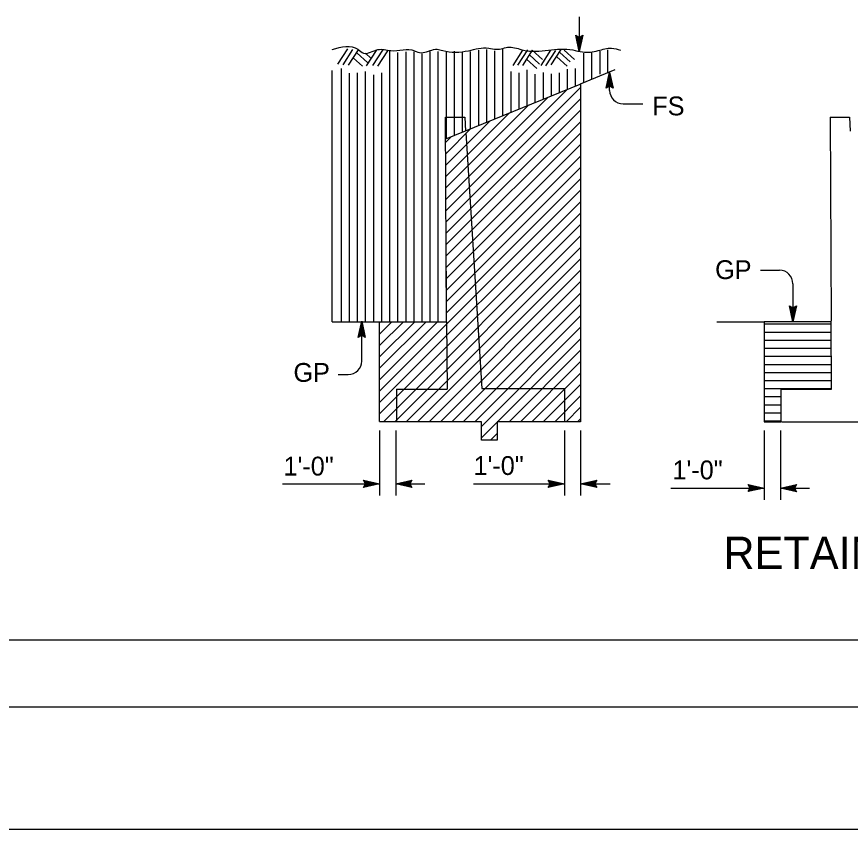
# Model space of a CAD drawing. Extents: x -894 to 866, y -476 to 714.
# Drawn here: x -486.6 to -177.1, y -476.4 to -174.5 of the extents above; entities that cross this region are included whole.
import ezdxf

# ---------------------------------------------------------------- set-up
doc = ezdxf.new("R2010")
doc.units = 0
for name, color, linetype in [('10 Sheet Format', 7, 'Continuous'), ('56 Stage 3 Anno', 7, 'Continuous'), ('57 Undefined', 7, 'Continuous'), ('59 Sndwall Anno', 7, 'Continuous'), ('60 Nongeo Data', 7, 'Continuous')]:
    doc.layers.add(name, color=color, linetype=linetype)

msp = doc.modelspace()

# ---------------------------------------------------------------- linework, layer by layer
at = {"layer": '10 Sheet Format'}
for p, q in [((-813.45, -406.04), (-438.24, -406.04)), ((-438.75, -406.04), (199.07, -406.04))]:
    msp.add_line(p, q, dxfattribs=at)
for points in [[(-894.04, 713.56), (865.96, 713.56), (865.96, -476.44), (-894.04, -476.44)], [(-863.43, 668.96), (836.57, 668.96), (836.57, -431.04), (-863.43, -431.04)], [(-863.43, 668.96), (836.57, 668.96), (836.57, -431.04), (-863.43, -431.04)]]:
    msp.add_lwpolyline(points, close=True, dxfattribs=at)
at = {"layer": '56 Stage 3 Anno'}
for p, q in [((-277.72, -174.55), (-277.72, -187.47)), ((-277.72, -187.47), (-279.05, -181.47)), ((-279.05, -181.47), (-279.05, -181.47)), ((-279.05, -181.47), (-277.72, -182.27)), ((-277.72, -186.08), (-278.69, -181.7)), ((-277.72, -184.7), (-278.35, -181.88)), ((-277.72, -183.32), (-277.99, -182.11)), ((-277.72, -182.27), (-276.38, -181.47)), ((-276.38, -181.47), (-277.72, -187.47)), ((-276.74, -181.68), (-277.72, -186.09)), ((-277.1, -181.92), (-277.72, -184.7)), ((-277.44, -182.09), (-277.72, -183.32)), ((-276.38, -181.47), (-276.38, -181.47)), ((-277.72, -187.47), (-277.72, -187.47)), ((-266.43, -201.94), (-266.43, -195.01)), ((-267.78, -201.12), (-266.44, -195.12)), ((-267.42, -200.9), (-266.44, -196.5)), ((-267.06, -200.67), (-266.44, -197.88)), ((-266.44, -195.12), (-266.44, -195.12)), ((-266.44, -195.12), (-265.11, -201.12)), ((-266.44, -197.88), (-265.81, -200.71)), ((-266.43, -196.51), (-265.46, -200.88)), ((-266.44, -200.32), (-267.78, -201.12)), ((-267.78, -201.12), (-267.78, -201.12)), ((-266.71, -200.49), (-266.44, -199.26)), ((-266.44, -199.26), (-266.17, -200.47)), ((-265.11, -201.12), (-266.44, -200.32)), ((-265.11, -201.12), (-265.11, -201.12)), ((-261.43, -206.94), (-254.09, -206.94)), ((-210.36, -268.75), (-203.37, -268.75)), ((-198.37, -273.75), (-198.37, -287.97)), ((-198.37, -287.97), (-199.7, -281.97)), ((-199.7, -281.97), (-199.7, -281.97)), ((-199.7, -281.97), (-198.37, -282.77)), ((-198.37, -286.58), (-199.34, -282.21)), ((-198.37, -285.21), (-198.99, -282.38)), ((-198.37, -283.83), (-198.63, -282.62)), ((-198.37, -282.77), (-197.03, -281.97)), ((-197.03, -281.97), (-198.37, -287.97)), ((-197.39, -282.19), (-198.37, -286.59)), ((-197.75, -282.42), (-198.37, -285.21)), ((-198.09, -282.6), (-198.37, -283.83)), ((-197.03, -281.97), (-197.03, -281.97)), ((-359.84, -293.72), (-358.5, -287.72)), ((-358.5, -302.48), (-358.5, -287.72)), ((-358.5, -287.72), (-358.5, -287.72)), ((-358.5, -287.72), (-357.17, -293.72)), ((-359.49, -293.5), (-358.5, -289.1)), ((-359.13, -293.27), (-358.51, -290.48)), ((-358.51, -290.48), (-357.88, -293.31)), ((-358.5, -289.11), (-357.53, -293.49)), ((-198.37, -287.97), (-198.37, -287.97)), ((-358.5, -292.92), (-359.84, -293.72)), ((-359.84, -293.72), (-359.84, -293.72)), ((-358.78, -293.09), (-358.51, -291.86)), ((-358.51, -291.86), (-358.24, -293.07)), ((-357.17, -293.72), (-358.5, -292.92)), ((-357.17, -293.72), (-357.17, -293.72)), ((-367.25, -307.48), (-363.5, -307.48)), ((-351.86, -328.29), (-351.86, -352.48)), ((-345.86, -328.29), (-345.86, -352.48)), ((-283.24, -328.29), (-283.24, -352.48)), ((-277.24, -328.29), (-277.24, -352.48)), ((-209.02, -328.29), (-209.02, -354.03)), ((-203.02, -328.29), (-203.02, -354.03)), ((-387.88, -348.11), (-351.89, -348.11)), ((-357.09, -348.11), (-357.89, -346.77)), ((-357.89, -346.77), (-357.89, -346.77)), ((-357.89, -346.77), (-351.89, -348.11)), ((-351.89, -348.11), (-357.89, -349.44)), ((-357.89, -349.44), (-357.09, -348.11)), ((-357.89, -349.44), (-357.89, -349.44)), ((-357.67, -347.12), (-353.27, -348.11)), ((-353.28, -348.11), (-357.65, -349.08)), ((-354.65, -348.11), (-357.48, -348.73)), ((-357.44, -347.48), (-354.65, -348.11)), ((-357.26, -347.83), (-356.03, -348.11)), ((-356.03, -348.11), (-357.24, -348.37)), ((-351.89, -348.11), (-351.89, -348.11)), ((-345.84, -348.11), (-339.84, -346.78)), ((-339.84, -349.45), (-345.84, -348.11)), ((-345.84, -348.11), (-345.84, -348.11)), ((-345.84, -348.11), (-335.01, -348.11)), ((-340.06, -349.09), (-344.46, -348.11)), ((-344.45, -348.11), (-340.07, -347.14)), ((-343.08, -348.11), (-340.25, -347.48)), ((-340.29, -348.73), (-343.08, -348.11)), ((-341.7, -348.11), (-340.49, -347.84)), ((-340.47, -348.39), (-341.7, -348.11)), ((-339.84, -346.78), (-340.64, -348.11)), ((-340.64, -348.11), (-339.84, -349.45)), ((-339.84, -346.78), (-339.84, -346.78)), ((-339.84, -349.45), (-339.84, -349.45)), ((-316.95, -348.11), (-283.24, -348.11)), ((-288.44, -348.11), (-289.24, -346.77)), ((-289.24, -346.77), (-289.24, -346.77)), ((-289.24, -346.77), (-283.24, -348.11)), ((-283.24, -348.11), (-289.24, -349.44)), ((-289.24, -349.44), (-288.44, -348.11)), ((-289.24, -349.44), (-289.24, -349.44)), ((-289.02, -347.12), (-284.62, -348.11)), ((-284.63, -348.11), (-289, -349.08)), ((-286, -348.11), (-288.82, -348.73)), ((-288.79, -347.48), (-286, -348.11)), ((-288.61, -347.83), (-287.38, -348.11)), ((-287.38, -348.11), (-288.59, -348.37)), ((-283.24, -348.11), (-283.24, -348.11)), ((-277.24, -348.11), (-271.24, -346.78)), ((-277.24, -348.11), (-271.24, -346.78)), ((-271.24, -349.45), (-277.24, -348.11)), ((-277.24, -348.11), (-277.24, -348.11)), ((-271.24, -349.45), (-277.24, -348.11)), ((-277.24, -348.11), (-277.24, -348.11)), ((-277.24, -348.11), (-266.19, -348.11)), ((-271.45, -349.09), (-275.86, -348.11)), ((-271.45, -349.09), (-275.86, -348.11)), ((-275.84, -348.11), (-271.47, -347.14)), ((-275.84, -348.11), (-271.47, -347.14)), ((-274.47, -348.11), (-271.65, -347.48)), ((-274.47, -348.11), (-271.65, -347.48)), ((-271.69, -348.73), (-274.47, -348.11)), ((-271.69, -348.73), (-274.47, -348.11)), ((-273.09, -348.11), (-271.88, -347.84)), ((-273.09, -348.11), (-271.88, -347.84)), ((-271.86, -348.39), (-273.09, -348.11)), ((-271.86, -348.39), (-273.09, -348.11)), ((-271.24, -346.78), (-272.04, -348.11)), ((-271.24, -346.78), (-272.04, -348.11)), ((-272.04, -348.11), (-271.24, -349.45)), ((-272.04, -348.11), (-271.24, -349.45)), ((-271.24, -346.78), (-271.24, -346.78)), ((-271.24, -346.78), (-271.24, -346.78)), ((-271.24, -349.45), (-271.24, -349.45)), ((-271.24, -349.45), (-271.24, -349.45)), ((-243.7, -349.66), (-209.05, -349.66)), ((-214.25, -349.66), (-215.05, -348.32)), ((-215.05, -348.32), (-215.05, -348.32)), ((-215.05, -348.32), (-209.05, -349.66)), ((-209.05, -349.66), (-215.05, -350.99)), ((-215.05, -350.99), (-214.25, -349.66)), ((-214.83, -348.67), (-210.43, -349.66)), ((-210.44, -349.66), (-214.82, -350.63)), ((-211.81, -349.66), (-214.64, -350.28)), ((-214.6, -349.03), (-211.81, -349.66)), ((-214.42, -349.38), (-213.19, -349.66)), ((-213.19, -349.66), (-214.4, -349.92)), ((-209.05, -349.66), (-209.05, -349.66)), ((-203, -349.66), (-197, -348.33)), ((-197, -351), (-203, -349.66)), ((-203, -349.66), (-203, -349.66)), ((-203, -349.66), (-192.18, -349.66)), ((-197.22, -350.64), (-201.62, -349.66)), ((-201.61, -349.66), (-197.24, -348.69)), ((-200.24, -349.66), (-197.41, -349.04)), ((-197.45, -350.28), (-200.24, -349.66)), ((-198.86, -349.66), (-197.65, -349.39)), ((-197.63, -349.94), (-198.86, -349.66)), ((-197, -348.33), (-197.8, -349.66)), ((-197.8, -349.66), (-197, -351)), ((-197, -348.33), (-197, -348.33)), ((-215.05, -350.99), (-215.05, -350.99)), ((-197, -351), (-197, -351))]:
    msp.add_line(p, q, dxfattribs=at)
for centre, start, end in [((-261.43, -201.94), 180, 270), ((-203.37, -273.75), 0, 90), ((-363.5, -302.48), 270, 0)]:
    msp.add_arc(centre, 5, start, end, dxfattribs=at)
at = {"layer": '59 Sndwall Anno'}
for p, q in [((-363.84, -186.45), (-367.5, -192.15)), ((-361.89, -186.73), (-365.56, -192.43)), ((-359.81, -186.87), (-363.48, -192.57)), ((-360.2, -188.09), (-356.3, -191.6)), ((-357.1, -188.1), (-354.95, -190.04)), ((-353.15, -187.14), (-356.82, -192.85)), ((-350.79, -187), (-354.46, -192.71)), ((-348.99, -187.28), (-352.65, -192.98)), ((-298.75, -187), (-302.42, -192.71)), ((-296.95, -186.87), (-300.62, -192.57)), ((-295.15, -187), (-298.81, -192.71)), ((-296.36, -188.65), (-292.47, -192.15)), ((-295.25, -186.98), (-291.36, -190.49)), ((-288.35, -187), (-292.01, -192.71)), ((-286.54, -187.14), (-290.21, -192.85)), ((-284.6, -186.73), (-288.27, -192.43)), ((-284.99, -187.81), (-281.09, -191.32)), ((-283.32, -186.98), (-279.43, -190.49)), ((-361.54, -189.93), (-358.22, -192.93)), ((-297.34, -190.31), (-293.44, -193.82)), ((-286.1, -189.48), (-282.2, -192.99))]:
    msp.add_line(p, q, dxfattribs=at)
for points in [[(-348.06, -287.88), (-348.06, -187.45)], [(-345.06, -287.88), (-345.06, -187.82)], [(-342.06, -287.88), (-342.06, -187.57)], [(-339.06, -287.88), (-339.06, -187.57)], [(-336.06, -287.88), (-336.06, -188.32)], [(-333.06, -287.88), (-333.06, -187.45)], [(-330.06, -287.88), (-330.06, -187.45)], [(-327.06, -219.85), (-327.06, -187.32)], [(-324.06, -218.62), (-324.06, -187.32)], [(-321.06, -217.4), (-321.06, -187.7)], [(-318.06, -216.17), (-318.06, -187.45)], [(-315.06, -214.94), (-315.06, -186.95)], [(-312.06, -213.72), (-312.06, -186.7)], [(-309.06, -212.49), (-309.06, -187.2)], [(-306.06, -211.26), (-306.06, -186.58)], [(-276.06, -199), (-276.06, -188.07)], [(-273.06, -197.77), (-273.06, -187.94)], [(-270.06, -187.32), (-270.06, -195.94)], [(-267.06, -195.32), (-267.06, -186.83)], [(-366.06, -287.88), (-366.06, -193.82)], [(-357.06, -287.88), (-357.06, -194.88)], [(-303.06, -210.04), (-303.06, -194.88)], [(-297.06, -207.58), (-297.06, -194.35)], [(-282.06, -201.45), (-282.06, -193.99)], [(-279.06, -200.23), (-279.06, -193.82)], [(-363.06, -287.88), (-363.06, -195.58)], [(-360.06, -287.88), (-360.06, -195.41)], [(-354.06, -287.88), (-354.06, -196.11)], [(-351.06, -287.88), (-351.06, -195.41)], [(-300.06, -208.81), (-300.06, -195.41)], [(-294.06, -206.36), (-294.06, -195.94)], [(-291.06, -205.13), (-291.06, -195.23)], [(-288.06, -203.91), (-288.06, -195.76)], [(-285.06, -202.68), (-285.06, -195.41)], [(-327.15, -250.77), (-277.24, -200.86)], [(-327.18, -246.55), (-282.1, -201.47)], [(-327.22, -238.1), (-296.45, -207.34)], [(-327.2, -242.33), (-289.28, -204.4)], [(-327.13, -254.99), (-277.24, -205.1)], [(-327.24, -233.88), (-303.63, -210.27)], [(-327.11, -259.21), (-277.24, -209.34)], [(-327.26, -229.66), (-310.8, -213.2)], [(-327.09, -263.43), (-277.24, -213.58)], [(-327.29, -225.44), (-317.98, -216.14)], [(-327.31, -221.22), (-325.16, -219.07)], [(-327.06, -267.65), (-277.24, -217.83)], [(-327.06, -271.88), (-327.04, -271.87), (-327.04, -271.87), (-277.24, -222.07)], [(-327.06, -276.13), (-327.02, -276.09), (-327.02, -276.09), (-277.24, -226.31)], [(-327.06, -280.37), (-327, -280.31), (-327, -280.31), (-277.24, -230.55)], [(-327.06, -284.61), (-326.98, -284.53), (-326.98, -284.53), (-277.24, -234.8)], [(-351.86, -313.66), (-277.24, -239.04)], [(-351.86, -317.9), (-277.24, -243.28)], [(-351.86, -322.14), (-277.24, -247.52)], [(-350.47, -325), (-277.24, -251.77)], [(-346.23, -325), (-277.24, -256.01)], [(-341.99, -325), (-277.24, -260.25)], [(-337.75, -325), (-277.24, -264.49)], [(-333.5, -325), (-277.24, -268.74)], [(-329.26, -325), (-277.24, -272.98)], [(-325.02, -325), (-277.24, -277.22)], [(-320.78, -325), (-277.24, -281.46)], [(-351.86, -309.42), (-330.32, -287.88)], [(-351.86, -305.17), (-334.57, -287.88)], [(-351.86, -300.93), (-338.81, -287.88)], [(-351.86, -296.69), (-343.05, -287.88)], [(-351.86, -292.45), (-347.29, -287.88)], [(-316.53, -325), (-277.24, -285.71)], [(-314.04, -326.75), (-277.24, -289.95)], [(-209.02, -288.7), (-209.02, -288.7), (-184.12, -288.7)], [(-209.02, -291.7), (-184.1, -291.7)], [(-308.05, -325), (-277.24, -294.19)], [(-209.02, -294.7), (-184.08, -294.7)], [(-303.8, -325), (-277.24, -298.43)], [(-209.02, -297.7), (-184.07, -297.7)], [(-299.56, -325), (-277.24, -302.67)], [(-209.02, -300.7), (-184.05, -300.7)], [(-209.02, -303.7), (-184.04, -303.7)], [(-295.32, -325), (-277.24, -306.92)], [(-209.02, -306.7), (-184.02, -306.7)], [(-291.08, -325), (-277.24, -311.16)], [(-209.02, -309.7), (-184.01, -309.7)], [(-286.84, -325), (-277.24, -315.4)], [(-209.02, -312.7), (-183.99, -312.7)], [(-209.02, -315.7), (-202.77, -315.7)], [(-209.02, -318.7), (-202.76, -318.7)], [(-282.59, -325), (-277.24, -319.64)], [(-209.02, -321.7), (-202.76, -321.7)], [(-278.35, -325), (-277.24, -323.89)], [(-314.04, -330.99), (-308.22, -325.17)], [(-310.66, -331.85), (-308.22, -329.41)]]:
    msp.add_lwpolyline(points, dxfattribs=at)
at = {"layer": '60 Nongeo Data'}
for p, q in [((-369.45, -287.88), (-369.45, -194.52)), ((-264.52, -194.28), (-277.44, -199.56)), ((-327.27, -219.94), (-277.44, -199.56)), ((-277.24, -199.4), (-277.24, -325)), ((-327.36, -211.88), (-320.24, -211.87)), ((-326.96, -287.87), (-327.36, -211.88)), ((-320.24, -211.87), (-319.91, -217.1)), ((-184.52, -211.88), (-177.4, -211.87)), ((-184.52, -211.88), (-184.12, -287.65)), ((-177.4, -211.87), (-177.07, -217.13)), ((-319.88, -217.68), (-313.88, -312.72)), ((-369.45, -287.88), (-369.45, -287.88)), ((-369.45, -287.88), (-326.94, -287.88)), ((-351.86, -324.99), (-351.86, -287.87)), ((-326.96, -287.88), (-326.83, -312.87)), ((-226.61, -287.88), (-209.13, -287.88)), ((-184.12, -287.88), (-209.02, -287.88)), ((-209.02, -287.88), (-209.02, -325)), ((-183.99, -312.87), (-184.12, -287.88)), ((-345.64, -312.87), (-326.83, -312.87)), ((-345.6, -312.87), (-345.6, -325)), ((-313.88, -312.72), (-283.24, -312.73)), ((-283.24, -312.73), (-283.24, -325.01)), ((-202.8, -312.87), (-183.99, -312.87)), ((-202.76, -325), (-202.77, -312.87)), ((-314.04, -325), (-351.86, -325)), ((-314.04, -331.85), (-314.04, -325)), ((-277.24, -325), (-308.22, -325)), ((-308.22, -325), (-308.22, -331.85)), ((-277.24, -325), (-277.24, -325)), ((-277.22, -325), (-277.22, -325)), ((-209.02, -325), (-202.76, -325)), ((-202.51, -325), (-171.21, -325)), ((-308.22, -331.85), (-314.04, -331.85))]:
    msp.add_line(p, q, dxfattribs=at)
for points in [[(-327.35, -212.78), (-327.35, -212.78)], [(-327.33, -217), (-327.3, -216.98)], [(-327.06, -287.88), (-327.06, -287.88), (-327.06, -269.03)], [(-368.5, -287.88), (-368.5, -287.88)], [(-351.86, -288.21), (-351.54, -287.88)], [(-209.02, -324.7), (-202.76, -324.7)]]:
    msp.add_lwpolyline(points, dxfattribs=at)
msp.add_spline([(-369.45, -186.74), (-359.9, -186.65), (-357.84, -188.12), (-352.54, -186.77), (-347.69, -187.17), (-338.88, -187.23), (-338.33, -187.48), (-335.72, -187.9), (-330.52, -186.65), (-328.42, -187.13), (-318.86, -187.18), (-311.36, -186.21), (-308.5, -186.68), (-303.71, -185.88), (-298.44, -186.98), (-289.18, -186.99), (-280.12, -186.89), (-276.46, -187.66), (-270.71, -187.15), (-265.77, -186.25), (-262.36, -187.02)], degree=3, dxfattribs=at)

# ---------------------------------------------------------------- texts
at = {"layer": '57 Undefined'}
for s, height, p in [('FS ', 7, (-250.6, -211.21)), ('GP ', 7, (-227.27, -272.03)), ('GP ', 7, (-383.85, -310.21)), ('1\'-0"', 7, (-387.54, -345.01)), ('1\'-0"', 7, (-316.98, -344.8)), ('1\'-0"', 7, (-243.1, -346.42)), ('RETAINING WALL IN CUT', 12, (-224.2, -379.72))]:
    msp.add_text(s, height=height, dxfattribs=at).set_placement(p)

doc.saveas('drawing.dxf')
